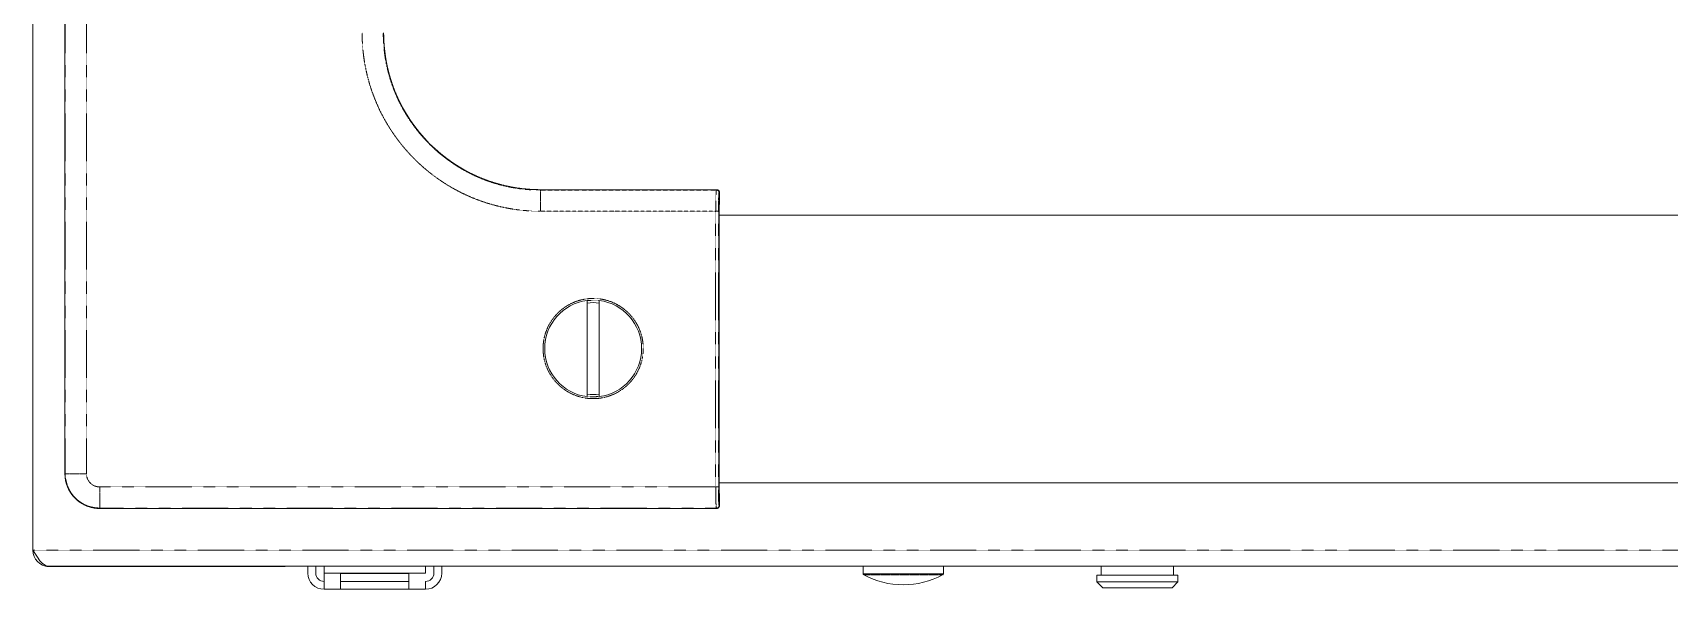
# Model space of a CAD drawing. Header units: millimetres. Extents: x 46989 to 543236, y 252623 to 526638.
# Drawn here: x 59520 to 63922, y 491109 to 492606 of the extents above; entities that cross this region are included whole.
import ezdxf

# ---------------------------------------------------------------- set-up
doc = ezdxf.new("R2010")
doc.units = ezdxf.units.MM
doc.linetypes.add('PHANTOM', pattern=[20, 10, -2, 2, -2, 2, -2])

msp = doc.modelspace()

# ---------------------------------------------------------------- linework, layer by layer
at = {"color": 7, "lineweight": 13, "ltscale": 0.03937}
for p, q in [((59520, 495507.7), (59520, 491214.3)), ((59520.3, 491214.6), (59520.3, 495507.7)), ((59606.6, 491420.1), (59606.6, 493080)), ((61366, 492144.2), (61366, 491366.4)), ((83503.9, 492115.3), (61366, 492115.3)), ((61366, 491395.3), (83503.9, 491395.3)), ((61359.9, 491326.7), (59700, 491326.7)), ((59562.5, 491171.1), (85308.1, 491171.1)), ((60196.5, 491170.8), (59563.4, 491170.8))]:
    msp.add_line(p, q, dxfattribs=at)
at = {"color": 7, "linetype": 'PHANTOM', "lineweight": 13, "ltscale": 0.03937}
for p, q in [((59606.6, 491420.1), (59606.6, 493080)), ((59607.6, 491420.1), (59607.6, 493079)), ((59664.4, 491420.1), (59664.4, 493077)), ((61356.8, 492126.1), (61356.8, 491384.6)), ((61364, 492126.1), (61364, 491384.6)), ((61366, 492144.8), (61366, 491365.8)), ((61356.8, 491384.6), (59700, 491384.6)), ((61358.9, 491327.7), (59700, 491327.7)), ((61359.9, 491326.7), (59700, 491326.7)), ((59520.3, 491214.6), (85350.3, 491214.6))]:
    msp.add_line(p, q, dxfattribs=at)
at = {"color": 7, "linetype": 'PHANTOM', "lineweight": 13, "ltscale": 0.016459}
msp.add_line((60885.9, 492183.9), (61359.9, 492183.9), dxfattribs=at)
at = {"color": 7, "linetype": 'PHANTOM', "lineweight": 13, "ltscale": 3.49405e-05}
for p, q in [((60885.9, 492182.9), (60885.9, 492183.9)), ((59700, 491327.7), (59700, 491326.7))]:
    msp.add_line(p, q, dxfattribs=at)
at = {"color": 7, "lineweight": 13, "ltscale": 0.016459}
msp.add_line((60885.9, 492183.9), (61359.9, 492183.9), dxfattribs=at)
at = {"color": 7, "linetype": 'PHANTOM', "lineweight": 13, "ltscale": 0.016424}
msp.add_line((60885.9, 492182.9), (61358.9, 492182.9), dxfattribs=at)
at = {"color": 7, "linetype": 'PHANTOM', "lineweight": 13, "ltscale": 0.001973}
for p, q in [((60885.9, 492126.1), (60885.9, 492182.9)), ((59664.4, 491420.1), (59607.6, 491420.1)), ((59700, 491384.6), (59700, 491327.7))]:
    msp.add_line(p, q, dxfattribs=at)
at = {"color": 7, "linetype": 'PHANTOM', "lineweight": 13, "ltscale": 4.94081e-05}
for p, q in [((61359.9, 492183.9), (61358.9, 492182.9)), ((61367.1, 492176.7), (61366.1, 492175.7)), ((61359.9, 491326.7), (61358.9, 491327.7))]:
    msp.add_line(p, q, dxfattribs=at)
at = {"color": 7, "linetype": 'PHANTOM', "lineweight": 13, "ltscale": 0.001068}
for p, q in [((61367.1, 492145.9), (61367.1, 492176.7)), ((61367.1, 491333.9), (61367.1, 491364.7))]:
    msp.add_line(p, q, dxfattribs=at)
at = {"color": 7, "lineweight": 13, "ltscale": 0.001068}
for p, q in [((61367.1, 492145.9), (61367.1, 492176.7)), ((61367.1, 491333.9), (61367.1, 491364.7))]:
    msp.add_line(p, q, dxfattribs=at)
at = {"color": 7, "linetype": 'PHANTOM', "lineweight": 13, "ltscale": 0.016352}
msp.add_line((60885.9, 492126.1), (61356.8, 492126.1), dxfattribs=at)
at = {"color": 7, "linetype": 'PHANTOM', "lineweight": 13, "ltscale": 0.000249758}
for p, q in [((61356.8, 492126.1), (61364, 492126.1)), ((61356.8, 491384.6), (61364, 491384.6))]:
    msp.add_line(p, q, dxfattribs=at)
at = {"color": 7, "linetype": 'PHANTOM', "lineweight": 13, "ltscale": 5.40276e-05}
msp.add_line((61366, 492144.8), (61367.1, 492145.9), dxfattribs=at)
at = {"color": 7, "linetype": 'PHANTOM', "lineweight": 13, "ltscale": 2.09221e-05}
msp.add_line((61366, 492144.2), (61366, 492144.8), dxfattribs=at)
at = {"color": 7, "lineweight": 13, "ltscale": 0.00449}
for p, q in [((61011, 491886), (61011, 491756.7)), ((61043.6, 491756.7), (61043.6, 491886)), ((61011, 491756.7), (61011, 491627.4)), ((61043.6, 491627.4), (61043.6, 491756.7))]:
    msp.add_line(p, q, dxfattribs=at)
at = {"color": 7, "linetype": 'PHANTOM', "lineweight": 13, "ltscale": 3.4933e-05}
msp.add_line((59607.6, 491420.1), (59606.6, 491420.1), dxfattribs=at)
at = {"color": 7, "linetype": 'PHANTOM', "lineweight": 13, "ltscale": 2.09184e-05}
msp.add_line((61366, 491365.8), (61366, 491366.4), dxfattribs=at)
at = {"color": 7, "linetype": 'PHANTOM', "lineweight": 13, "ltscale": 5.40303e-05}
msp.add_line((61366, 491365.8), (61367.1, 491364.7), dxfattribs=at)
at = {"color": 7, "linetype": 'PHANTOM', "lineweight": 13, "ltscale": 4.94054e-05}
msp.add_line((61367.1, 491333.9), (61366.1, 491334.9), dxfattribs=at)
at = {"color": 7, "lineweight": 13, "ltscale": 1.86229e-05}
msp.add_line((59520, 491214.3), (59520.5, 491214.3), dxfattribs=at)
at = {"color": 7, "lineweight": 13, "ltscale": 1.21762e-05}
msp.add_line((59557.8, 491171.2), (59557.8, 491170.8), dxfattribs=at)
at = {"color": 7, "lineweight": 13, "ltscale": 0.000163762}
msp.add_line((59557.8, 491170.8), (59562.5, 491170.8), dxfattribs=at)
at = {"color": 7, "lineweight": 13, "ltscale": 1.00173e-05}
msp.add_line((59563.4, 491170.8), (59563.4, 491171.1), dxfattribs=at)
at = {"color": 7, "lineweight": 13, "ltscale": 1.00023e-05}
msp.add_line((60196.5, 491170.8), (60196.5, 491171.1), dxfattribs=at)
at = {"color": 7, "lineweight": 13, "ltscale": 0.000639086}
for p, q in [((60260, 491152.7), (60260, 491171.1)), ((60281.1, 491152.7), (60281.1, 491171.1)), ((60598.9, 491171.1), (60598.9, 491152.7)), ((60620, 491171.1), (60620, 491152.7))]:
    msp.add_line(p, q, dxfattribs=at)
at = {"color": 7, "lineweight": 13, "ltscale": 0.000639089}
for p, q in [((60303.4, 491171.1), (60303.4, 491152.7)), ((60576.6, 491152.7), (60576.6, 491171.1))]:
    msp.add_line(p, q, dxfattribs=at)
at = {"color": 7, "lineweight": 13, "ltscale": 0.001508}
msp.add_line((60303.4, 491152.7), (60303.4, 491109.3), dxfattribs=at)
at = {"color": 7, "linetype": 'PHANTOM', "lineweight": 13, "ltscale": 0.009485}
msp.add_line((60576.6, 491152.7), (60303.4, 491152.7), dxfattribs=at)
at = {"color": 7, "lineweight": 13, "ltscale": 0.001472}
for p, q in [((60348, 491151.7), (60348, 491109.3)), ((60531.9, 491151.7), (60531.9, 491109.3))]:
    msp.add_line(p, q, dxfattribs=at)
at = {"color": 7, "lineweight": 13, "ltscale": 0.006385}
for p, q in [((60531.9, 491151.7), (60348, 491151.7)), ((60531.9, 491130.4), (60348, 491130.4)), ((60531.9, 491109.3), (60348, 491109.3))]:
    msp.add_line(p, q, dxfattribs=at)
at = {"color": 7, "lineweight": 13, "ltscale": 0.000697128}
for p, q in [((61753.2, 491171.1), (61753.2, 491151.1)), ((61969.2, 491171.1), (61969.2, 491151.1))]:
    msp.add_line(p, q, dxfattribs=at)
at = {"color": 7, "linetype": 'PHANTOM', "lineweight": 13, "ltscale": 0.0075}
msp.add_line((61753.3, 491151.1), (61969.2, 491151.1), dxfattribs=at)
at = {"color": 7, "linetype": 'PHANTOM', "lineweight": 13, "ltscale": 0.003684}
for p, q in [((61755.2, 491147.9), (61861.2, 491147.9)), ((61861.2, 491147.9), (61967.4, 491147.9))]:
    msp.add_line(p, q, dxfattribs=at)
at = {"color": 7, "lineweight": 13, "ltscale": 0.000463651}
for p, q in [((62395.5, 491147), (62382.2, 491147)), ((62395.5, 491129.2), (62382.2, 491129.2))]:
    msp.add_line(p, q, dxfattribs=at)
at = {"color": 7, "lineweight": 13, "ltscale": 0.000618649}
for p, q in [((62382.2, 491129.2), (62382.2, 491147)), ((62600.3, 491129.2), (62600.3, 491147))]:
    msp.add_line(p, q, dxfattribs=at)
at = {"color": 7, "lineweight": 13, "ltscale": 0.000839053}
for p, q in [((62394.1, 491147), (62394.1, 491171.1)), ((62588.5, 491147), (62588.5, 491171.1))]:
    msp.add_line(p, q, dxfattribs=at)
at = {"color": 7, "lineweight": 13, "ltscale": 0.007111}
for p, q in [((62600.3, 491147), (62395.5, 491147)), ((62600.3, 491129.2), (62395.5, 491129.2))]:
    msp.add_line(p, q, dxfattribs=at)
at = {"color": 7, "lineweight": 13, "ltscale": 0.000218331}
msp.add_line((60303.4, 491109.3), (60303.4, 491115.6), dxfattribs=at)
at = {"color": 7, "lineweight": 13, "ltscale": 0.009485}
msp.add_line((60576.6, 491109.3), (60303.4, 491109.3), dxfattribs=at)
at = {"color": 7, "lineweight": 13, "ltscale": 0.000732501}
msp.add_line((60576.6, 491109.3), (60576.6, 491130.4), dxfattribs=at)
at = {"color": 7, "lineweight": 13, "ltscale": 0.000786796}
for p, q in [((62398.2, 491113.1), (62382.2, 491129.2)), ((62584.3, 491113.1), (62600.3, 491129.2))]:
    msp.add_line(p, q, dxfattribs=at)
at = {"color": 7, "lineweight": 13, "ltscale": 0.000395557}
msp.add_line((62409.6, 491113.1), (62398.2, 491113.1), dxfattribs=at)
at = {"color": 7, "lineweight": 13, "ltscale": 0.006067}
msp.add_line((62584.3, 491113.1), (62409.6, 491113.1), dxfattribs=at)
at = {"color": 7, "linetype": 'PHANTOM', "lineweight": 13, "ltscale": 0.03937}
for points in [[(61356.8, 492126.1), (61357.3, 492162.7), (61358, 492176.3), (61358.6, 492181.9), (61358.8, 492182.7), (61358.9, 492182.9)], [(61364, 492126.1), (61364.5, 492155.9), (61365.6, 492173.8), (61365.9, 492175.4), (61366, 492175.6), (61366.1, 492175.7)], [(61358.9, 491327.7), (61358.8, 491328), (61358.5, 491329.1), (61357.8, 491336.6), (61357.3, 491350.1), (61356.8, 491384.6)], [(61366.1, 491334.9), (61366, 491335), (61365.9, 491335.2), (61365.6, 491336.5), (61364.8, 491346.2), (61364, 491384.6)]]:
    msp.add_lwpolyline(points, dxfattribs=at)
at = {"color": 7, "lineweight": 13, "ltscale": 0.03937}
msp.add_lwpolyline([(59520.3, 491214.6), (59532.7, 491195.2), (59539.4, 491186.2), (59546.6, 491178.5), (59550.4, 491175.5), (59556.3, 491172.3), (59562.5, 491171.1)], dxfattribs=at)
at = {"color": 7, "linetype": 'PHANTOM', "lineweight": 13, "ltscale": 0.03937}
msp.add_circle((61027.3, 491756.7), 134.7, dxfattribs=at)
for centre, radius, start, end in [((60885.9, 492606), 480, 180, 270), ((60885.9, 492606), 423.1, 180, 270), ((60885.9, 492606), 422.1, 180, 270), ((61027.3, 491756.7), 129.7, 82.782, 97.218), ((61027.3, 491756.7), 129.7, 262.782, 277.218), ((59700, 491420.1), 93.4, 180, 270), ((59700, 491420.1), 92.4, 180, 270), ((59700, 491420.1), 35.5, 180, 270)]:
    msp.add_arc(centre, radius, start, end, dxfattribs=at)
at = {"color": 7, "lineweight": 13, "ltscale": 0.03937}
for centre, radius, start, end in [((60885.9, 492606), 422.1, 180, 270), ((61359.9, 492176.7), 7.2, 0, 90), ((61359.9, 492145.9), 7.2, 327.9163, 0.0006), ((61027.3, 491756.7), 130.3, 97.1808, 262.8192), ((61027.3, 491756.7), 123.5, 82.4191, 97.5809), ((61027.3, 491756.7), 130.3, 277.1808, 82.8192), ((61027.3, 491756.7), 123.5, 262.4191, 277.5809), ((59700, 491420.1), 93.4, 180, 270), ((61359.9, 491364.7), 7.2, 0.0002, 32.0958), ((61359.9, 491333.9), 7.2, 270, 360), ((59563.4, 491214.3), 43.4, 180, 270), ((60196.5, 491214.3), 43.4, 270, 276.6039), ((60197.4, 491190.9), 20.1, 270.0359, 279.7625), ((60303.4, 491152.7), 43.4, 180, 270), ((60303.4, 491152.7), 22.3, 180, 270), ((60576.6, 491152.7), 43.4, 270, 0), ((60576.6, 491152.7), 22.3, 270, 0), ((61756.9, 491151.1), 3.6, 180, 241.8155), ((61861.2, 491345.9), 224.6, 241.8155, 270), ((61861.2, 491345.9), 224.6, 270, 298.1845), ((61965.7, 491151.1), 3.6, 298.1845, 360)]:
    msp.add_arc(centre, radius, start, end, dxfattribs=at)
at = {"color": 7, "linetype": 'PHANTOM', "lineweight": 13, "ltscale": 0.03937}
for centre, major_axis, start_param, end_param in [((61358.9, 492175.7), (-5.09, 5.09), 3.927942, 5.496836), ((61359.9, 492176.7), (-5.09, 5.09), 3.927942, 5.496836), ((61359.9, 492145.9), (5.09, -5.09), 0.22583, 0.786349), ((61359.9, 491364.7), (5.09, 5.09), 5.496836, 6.057356), ((61358.9, 491334.9), (-5.09, -5.09), 0.786349, 2.355243), ((61359.9, 491333.9), (-5.09, -5.09), 0.786349, 2.355243)]:
    msp.add_ellipse(centre, major_axis=major_axis, ratio=0.998099, start_param=start_param, end_param=end_param, dxfattribs=at)

doc.saveas('drawing.dxf')
